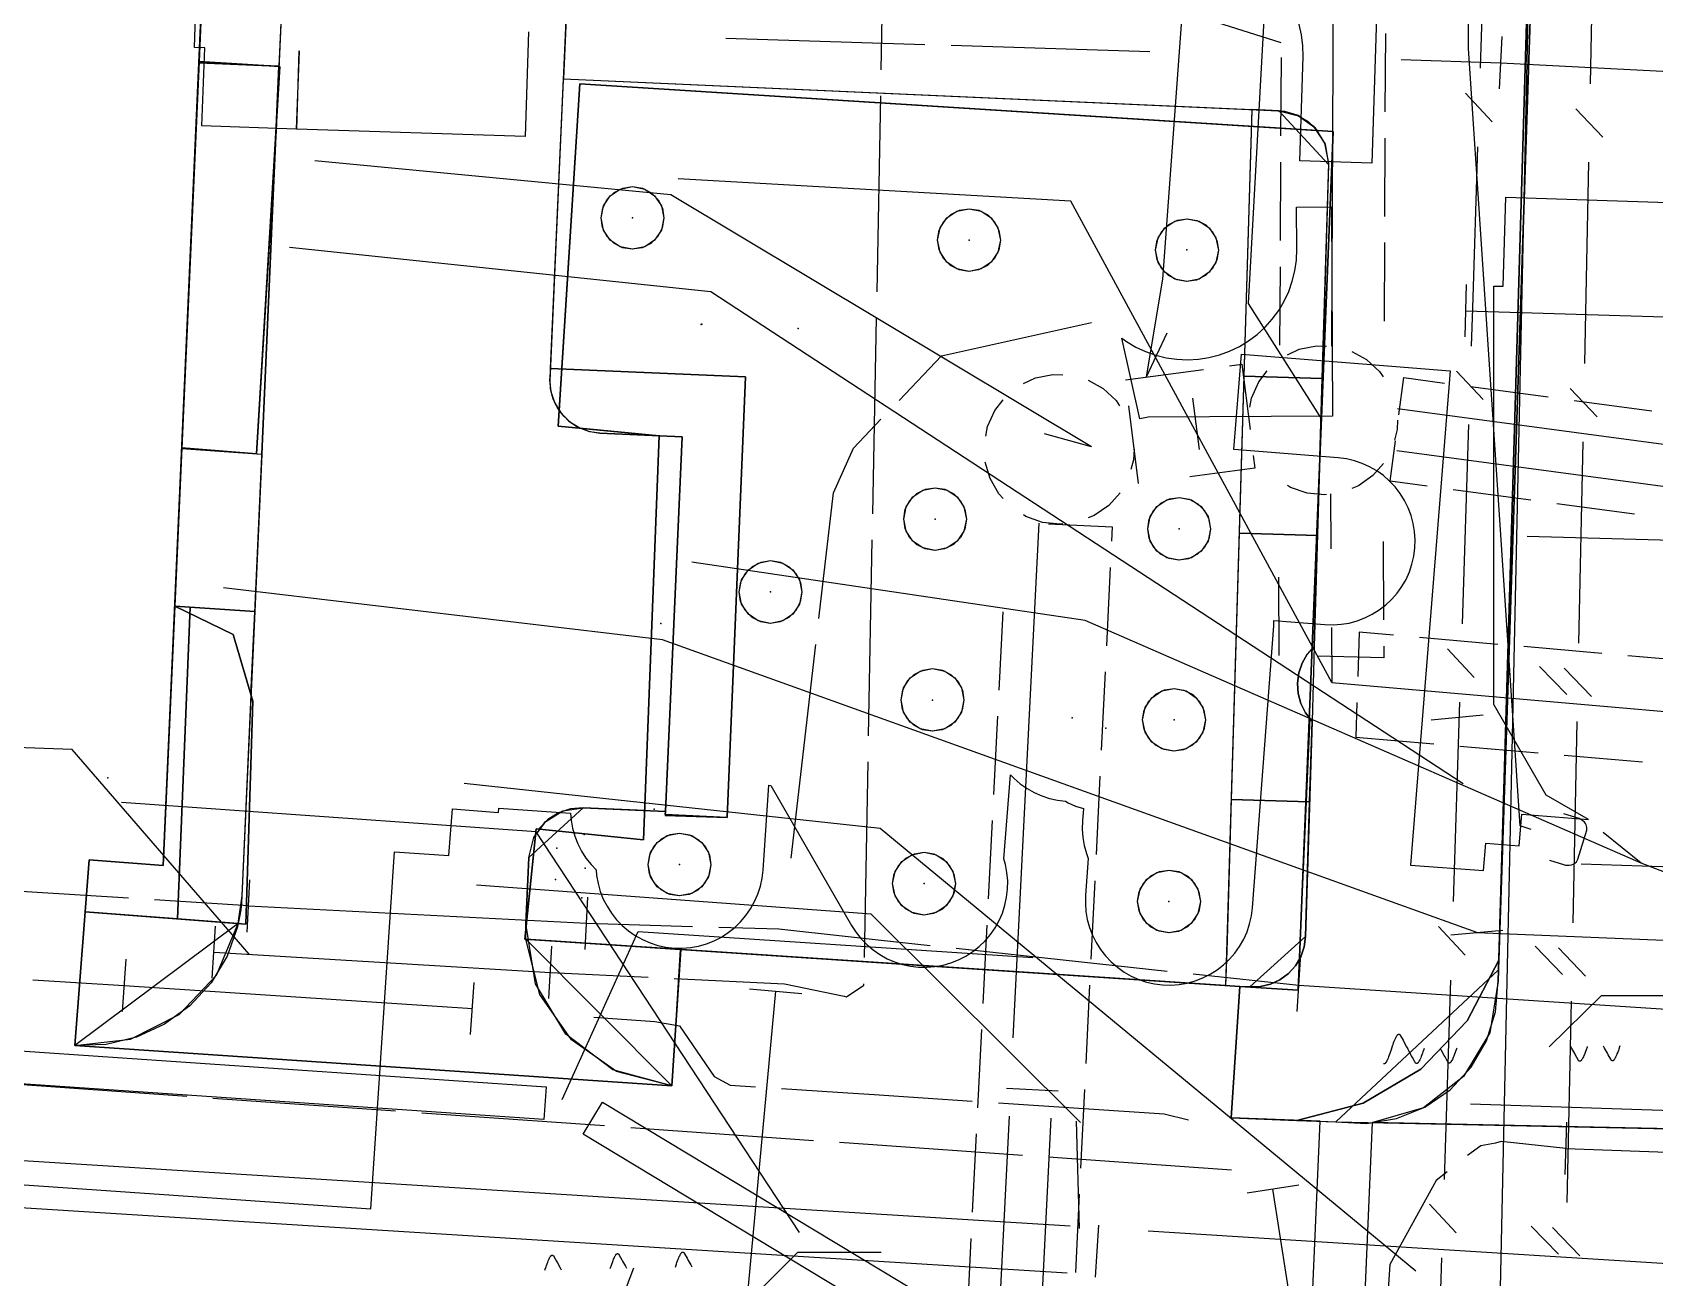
# Model space of a CAD drawing. Header units: metres. Extents: x 4550 to 4731, y 10605 to 11772.
# Drawn here: x 4624.66 to 4655.67, y 11214.11 to 11237.92 of the extents above; entities that cross this region are included whole.
import ezdxf

# ---------------------------------------------------------------- set-up
doc = ezdxf.new("R2010")
doc.units = ezdxf.units.M
for name, color, linetype in [('BOUNDARY', 7, 'Continuous'), ('BUSH', 7, 'Continuous'), ('CURB', 7, 'Continuous'), ('ELECTR_CABLE', 7, 'Continuous'), ('ELECTR_CABLE_COMM', 7, 'Continuous'), ('GAS', 7, 'Continuous'), ('GRASS', 7, 'Continuous'), ('GROUND', 7, 'Continuous'), ('ROAD', 7, 'Continuous'), ('SEWER', 7, 'Continuous'), ('SIDEWALK_PATH', 7, 'Continuous'), ('TRASH_BIN', 7, 'Continuous'), ('TREE', 7, 'Continuous'), ('WATER_PIPELINE', 7, 'Continuous')]:
    doc.layers.add(name, color=color, linetype=linetype)

msp = doc.modelspace()

# ---------------------------------------------------------------- linework, layer by layer
at = {"layer": 'BOUNDARY'}
for points in [[(4674.76, 11336.34), (4670.81, 11251.59), (4677.122, 11251.296), (4676.61, 11237.56), (4675.455, 11237.528), (4671.363, 11237.706), (4671.247, 11234.631), (4670.178, 11233.668), (4669.658, 11218.523), (4669.454, 11216.514), (4668.544, 11216.586), (4666.299, 11216.734), (4650.273, 11217.071), (4649.9, 11208.453), (4665.988, 11207.795), (4668.437, 11207.555), (4668.195, 11205.088), (4668.369, 11201.986), (4667.361, 11189.295), (4667.078, 11189.318), (4666.881, 11186.841)], [(4648.902, 11208.499), (4649.274, 11217.098), (4647.575, 11217.162), (4647.741, 11219.677), (4642.142, 11220.046), (4637.051, 11220.382), (4636.88, 11217.776), (4625.47, 11218.546), (4625.664, 11221.099), (4625.739, 11222.096), (4627.157, 11221.989), (4627.841, 11237.34), (4628.395, 11249.757), (4628.564, 11253.54), (4630.554, 11253.451), (4631.064, 11264.912)]]:
    msp.add_lwpolyline(points, dxfattribs=at)
at = {"layer": 'BUSH'}
for p in [(4637.443, 11232.333), (4637.454, 11232.339), (4635.205, 11222.583), (4634.68, 11222.318), (4635.227, 11221.936), (4634.658, 11221.723), (4635.162, 11221.368)]:
    msp.add_point(p, dxfattribs=at)
at = {"layer": 'CURB'}
for points in [[(4652.83, 11224.861), (4657.098, 11369.215)], [(4627.841, 11237.34), (4629.37, 11237.272)], [(4629.37, 11237.272), (4629.04, 11229.855)], [(4634.554, 11231.298), (4634.809, 11237.029)], [(4634.809, 11237.029), (4648.483, 11236.42)], [(4647.968, 11236.432), (4647.468, 11219.684)], [(4648.483, 11236.42), (4649.438, 11235.391)], [(4649.438, 11235.391), (4649.163, 11226.178)], [(4634.562, 11231.49), (4638.289, 11231.33), (4637.94, 11222.906), (4636.757, 11222.963), (4636.76, 11223.022)], [(4637.082, 11230.185), (4635.508, 11230.255)], [(4637.082, 11230.185), (4636.762, 11223.022)], [(4627.513, 11229.961), (4629.04, 11229.855)], [(4629.04, 11229.855), (4628.906, 11226.843)], [(4627.378, 11226.949), (4628.906, 11226.843)], [(4627.674, 11226.928), (4627.432, 11220.965)], [(4628.906, 11226.843), (4628.663, 11221.406)], [(4649.163, 11226.178), (4649.121, 11224.751)], [(4652.686, 11219.995), (4652.83, 11224.861)], [(4649.121, 11224.751), (4648.998, 11220.633)], [(4635.189, 11223.092), (4634.145, 11222.138)], [(4636.762, 11223.022), (4635.189, 11223.092)], [(4634.145, 11222.138), (4634.089, 11220.877)], [(4628.663, 11221.406), (4628.592, 11220.877)], [(4628.592, 11220.877), (4625.47, 11218.546)], [(4634.091, 11220.577), (4636.88, 11217.776)], [(4648.998, 11220.633), (4647.932, 11219.665)], [(4649.574, 11217.086), (4652.686, 11219.995)], [(4647.575, 11217.162), (4649.574, 11217.086)]]:
    msp.add_lwpolyline(points, dxfattribs=at)
at = {"layer": 'ELECTR_CABLE'}
for points in [[(4651.617, 11196.688), (4652.611, 11208.636), (4653.483, 11248.793)], [(4640.884, 11237.203), (4640.955, 11240.948)], [(4634.141, 11237.931), (4634.077, 11235.931), (4629.71, 11236.068), (4629.757, 11237.568), (4629.755, 11237.568), (4629.7, 11236.069), (4627.896, 11236.134), (4627.95, 11237.624), (4627.758, 11237.63), (4627.789, 11238.63)], [(4637.914, 11237.811), (4641.719, 11237.69)], [(4642.219, 11237.674), (4646.023, 11237.553)], [(4652.704, 11236.84), (4652.756, 11237.838)], [(4650.828, 11237.4), (4652.73, 11237.339)], [(4652.73, 11237.339), (4662.257, 11236.847), (4663.12, 11236.802), (4664.493, 11236.731)], [(4640.804, 11232.959), (4640.875, 11236.703)], [(4652.046, 11232.096), (4652.076, 11233.096)], [(4652.061, 11232.596), (4658.813, 11232.392), (4662.079, 11232.293), (4663.044, 11232.264), (4669.43, 11232.071)], [(4640.724, 11228.715), (4640.794, 11232.459)], [(4641.225, 11230.882), (4642.037, 11231.733), (4644.907, 11232.371)], [(4639.691, 11226.712), (4639.969, 11229.114), (4640.355, 11229.97), (4640.88, 11230.52)], [(4640.643, 11224.47), (4640.714, 11228.215)], [(4639.16, 11222.126), (4639.634, 11226.216)], [(4628.801, 11220.29), (4625.415, 11224.209), (4622.378, 11224.312)], [(4640.563, 11220.226), (4640.575, 11220.879), (4640.634, 11223.97)], [(4626.492, 11221.361), (4622.895, 11221.589)], [(4628.763, 11220.716), (4628.815, 11221.714)], [(4628.789, 11221.215), (4626.991, 11221.329)], [(4628.789, 11221.215), (4635.249, 11220.883)], [(4635.223, 11220.384), (4635.275, 11221.382)], [(4628.096, 11219.832), (4628.156, 11220.83)], [(4635.249, 11220.883), (4637.278, 11220.824)], [(4637.778, 11220.81), (4638.924, 11220.777), (4640.251, 11220.63), (4640.828, 11220.566), (4641.82, 11220.459)], [(4626.381, 11219.197), (4626.447, 11220.195)], [(4628.126, 11220.331), (4634.559, 11219.944)], [(4634.529, 11219.445), (4634.589, 11220.443)], [(4642.317, 11220.405), (4646.353, 11219.97)], [(4648.835, 11219.199), (4648.901, 11220.197)], [(4634.559, 11219.944), (4636.429, 11219.853)], [(4646.85, 11219.916), (4648.868, 11219.698)], [(4624.663, 11219.8), (4626.414, 11219.696)], [(4626.414, 11219.696), (4633.068, 11219.254)], [(4633.035, 11218.755), (4633.101, 11219.753)], [(4636.929, 11219.829), (4639.035, 11219.727), (4640.174, 11219.489), (4640.222, 11219.479), (4640.553, 11219.7), (4640.553, 11219.726)], [(4638.866, 11219.585), (4638.252, 11212.981), (4637.79, 11208.017)], [(4638.368, 11219.631), (4639.364, 11219.539)], [(4648.868, 11219.698), (4662.816, 11218.787), (4669.161, 11218.372)], [(4653.655, 11218.519), (4654.655, 11219.5), (4656.639, 11219.5)], [(4635.389, 11219.088), (4636.559, 11219.004), (4637.028, 11218.921), (4637.691, 11217.954), (4637.995, 11217.788), (4638.48, 11217.756)], [(4650.639, 11218.478), (4650.644, 11218.492), (4650.661, 11218.54), (4650.669, 11218.562), (4650.681, 11218.594), (4650.694, 11218.63), (4650.704, 11218.654), (4650.714, 11218.677), (4650.722, 11218.694), (4650.731, 11218.711), (4650.736, 11218.721), (4650.742, 11218.73), (4650.746, 11218.737), (4650.749, 11218.74), (4650.751, 11218.743), (4650.755, 11218.748), (4650.758, 11218.751), (4650.76, 11218.753), (4650.763, 11218.756), (4650.766, 11218.758), (4650.769, 11218.76), (4650.771, 11218.761), (4650.772, 11218.762), (4650.774, 11218.762), (4650.776, 11218.763), (4650.777, 11218.763), (4650.779, 11218.763), (4650.781, 11218.763), (4650.783, 11218.763), (4650.784, 11218.763), (4650.785, 11218.763), (4650.786, 11218.763), (4650.787, 11218.763), (4650.788, 11218.762), (4650.79, 11218.762), (4650.791, 11218.761), (4650.793, 11218.76), (4650.794, 11218.759), (4650.795, 11218.758), (4650.796, 11218.758), (4650.798, 11218.756), (4650.799, 11218.755), (4650.8, 11218.754), (4650.802, 11218.752), (4650.803, 11218.75), (4650.806, 11218.747), (4650.808, 11218.743), (4650.81, 11218.74), (4650.814, 11218.732), (4650.862, 11218.645), (4650.878, 11218.616), (4650.93, 11218.52), (4650.951, 11218.482)], [(4650.639, 11218.478), (4650.634, 11218.463), (4650.617, 11218.415), (4650.609, 11218.394), (4650.597, 11218.361), (4650.584, 11218.326), (4650.574, 11218.301), (4650.564, 11218.278), (4650.556, 11218.261), (4650.547, 11218.244), (4650.542, 11218.234), (4650.537, 11218.226), (4650.532, 11218.219), (4650.529, 11218.216), (4650.527, 11218.213), (4650.523, 11218.208), (4650.52, 11218.205), (4650.518, 11218.202), (4650.515, 11218.2), (4650.512, 11218.198), (4650.509, 11218.196), (4650.507, 11218.195), (4650.506, 11218.194), (4650.504, 11218.193), (4650.502, 11218.193), (4650.501, 11218.193), (4650.499, 11218.192), (4650.497, 11218.192), (4650.495, 11218.192), (4650.494, 11218.192), (4650.493, 11218.192), (4650.492, 11218.193), (4650.491, 11218.193), (4650.49, 11218.193), (4650.489, 11218.194)], [(4651.263, 11218.486), (4651.258, 11218.472), (4651.241, 11218.424), (4651.233, 11218.402), (4651.221, 11218.37), (4651.208, 11218.334), (4651.198, 11218.31), (4651.188, 11218.287), (4651.18, 11218.27), (4651.171, 11218.253), (4651.166, 11218.243), (4651.16, 11218.234), (4651.156, 11218.227), (4651.153, 11218.224), (4651.151, 11218.221), (4651.147, 11218.216), (4651.144, 11218.213), (4651.142, 11218.211), (4651.139, 11218.209), (4651.136, 11218.207), (4651.133, 11218.204), (4651.131, 11218.203), (4651.13, 11218.203), (4651.128, 11218.202), (4651.126, 11218.201), (4651.125, 11218.201), (4651.123, 11218.201), (4651.121, 11218.201), (4651.119, 11218.201), (4651.118, 11218.201), (4651.117, 11218.201), (4651.116, 11218.201), (4651.115, 11218.201), (4651.114, 11218.202), (4651.112, 11218.202), (4651.111, 11218.203), (4651.109, 11218.204), (4651.108, 11218.205), (4651.107, 11218.206), (4651.106, 11218.207), (4651.104, 11218.208), (4651.103, 11218.209), (4651.102, 11218.21), (4651.1, 11218.212), (4651.099, 11218.214), (4651.096, 11218.217), (4651.094, 11218.221), (4651.092, 11218.224), (4651.088, 11218.232), (4651.04, 11218.319), (4651.024, 11218.348), (4650.971, 11218.444), (4650.951, 11218.482)], [(4651.887, 11218.495), (4651.882, 11218.48), (4651.865, 11218.432), (4651.857, 11218.411), (4651.845, 11218.378), (4651.832, 11218.343), (4651.822, 11218.318), (4651.812, 11218.295), (4651.804, 11218.278), (4651.795, 11218.261), (4651.79, 11218.251), (4651.784, 11218.243), (4651.779, 11218.236), (4651.777, 11218.233), (4651.775, 11218.23), (4651.771, 11218.225), (4651.768, 11218.222), (4651.766, 11218.219), (4651.763, 11218.217), (4651.76, 11218.215), (4651.757, 11218.213), (4651.755, 11218.212), (4651.753, 11218.211), (4651.752, 11218.21), (4651.75, 11218.21), (4651.749, 11218.21), (4651.747, 11218.209), (4651.745, 11218.209), (4651.743, 11218.209), (4651.742, 11218.209), (4651.741, 11218.209), (4651.74, 11218.21), (4651.739, 11218.21), (4651.738, 11218.21), (4651.736, 11218.211), (4651.735, 11218.211), (4651.733, 11218.213), (4651.732, 11218.213), (4651.731, 11218.214), (4651.73, 11218.215), (4651.728, 11218.216), (4651.727, 11218.217), (4651.726, 11218.218), (4651.724, 11218.221), (4651.723, 11218.223), (4651.72, 11218.225), (4651.718, 11218.229), (4651.716, 11218.233), (4651.712, 11218.24), (4651.664, 11218.327), (4651.648, 11218.356), (4651.595, 11218.453), (4651.575, 11218.491)], [(4654.383, 11218.529), (4654.378, 11218.514), (4654.361, 11218.466), (4654.353, 11218.444), (4654.341, 11218.412), (4654.327, 11218.376), (4654.318, 11218.352), (4654.308, 11218.329), (4654.3, 11218.312), (4654.291, 11218.295), (4654.285, 11218.285), (4654.28, 11218.277), (4654.275, 11218.27), (4654.273, 11218.267), (4654.271, 11218.264), (4654.267, 11218.258), (4654.264, 11218.255), (4654.261, 11218.253), (4654.259, 11218.251), (4654.256, 11218.249), (4654.253, 11218.247), (4654.251, 11218.246), (4654.249, 11218.245), (4654.248, 11218.244), (4654.246, 11218.244), (4654.245, 11218.243), (4654.243, 11218.243), (4654.241, 11218.243), (4654.239, 11218.243), (4654.238, 11218.243), (4654.237, 11218.243), (4654.236, 11218.243), (4654.235, 11218.244), (4654.234, 11218.244), (4654.232, 11218.245), (4654.231, 11218.245), (4654.229, 11218.246), (4654.227, 11218.247), (4654.227, 11218.248), (4654.225, 11218.249), (4654.224, 11218.25), (4654.223, 11218.251), (4654.222, 11218.252), (4654.22, 11218.255), (4654.218, 11218.256), (4654.216, 11218.259), (4654.214, 11218.263), (4654.211, 11218.267), (4654.207, 11218.274), (4654.159, 11218.361), (4654.144, 11218.39), (4654.091, 11218.487), (4654.071, 11218.524)], [(4655.007, 11218.537), (4655.002, 11218.523), (4654.985, 11218.474), (4654.977, 11218.453), (4654.965, 11218.421), (4654.951, 11218.385), (4654.942, 11218.361), (4654.932, 11218.338), (4654.924, 11218.321), (4654.915, 11218.304), (4654.909, 11218.294), (4654.904, 11218.285), (4654.899, 11218.278), (4654.897, 11218.275), (4654.895, 11218.272), (4654.89, 11218.267), (4654.888, 11218.264), (4654.885, 11218.262), (4654.883, 11218.259), (4654.88, 11218.257), (4654.877, 11218.255), (4654.875, 11218.254), (4654.873, 11218.253), (4654.872, 11218.253), (4654.87, 11218.252), (4654.869, 11218.252), (4654.867, 11218.252), (4654.865, 11218.251), (4654.863, 11218.251), (4654.862, 11218.252), (4654.861, 11218.252), (4654.86, 11218.252), (4654.859, 11218.252), (4654.858, 11218.253), (4654.856, 11218.253), (4654.855, 11218.254), (4654.853, 11218.255), (4654.851, 11218.256), (4654.85, 11218.256), (4654.849, 11218.257), (4654.848, 11218.259), (4654.847, 11218.26), (4654.846, 11218.261), (4654.844, 11218.263), (4654.842, 11218.265), (4654.84, 11218.268), (4654.838, 11218.272), (4654.835, 11218.275), (4654.831, 11218.282), (4654.783, 11218.37), (4654.768, 11218.399), (4654.715, 11218.495), (4654.695, 11218.533)], [(4624.111, 11217.823), (4627.607, 11217.576)], [(4638.979, 11217.723), (4640.051, 11217.652), (4640.751, 11217.606), (4642.625, 11217.481)], [(4628.106, 11217.541), (4631.601, 11217.295)], [(4643.124, 11217.448), (4646.291, 11217.238), (4646.758, 11217.126)], [(4632.1, 11217.26), (4635.596, 11217.013)], [(4636.095, 11216.978), (4639.591, 11216.732)], [(4653.958, 11216.077), (4653.994, 11217.077)], [(4640.089, 11216.697), (4640.726, 11216.652), (4643.585, 11216.45)], [(4653.976, 11216.577), (4652.737, 11216.708), (4652.627, 11216.68), (4652.351, 11216.625), (4652.095, 11216.442)], [(4653.976, 11216.577), (4662.774, 11216.256), (4669.106, 11216.025)], [(4644.084, 11216.415), (4647.58, 11216.169)], [(4648.868, 11215.873), (4647.88, 11215.719)], [(4651.702, 11216.133), (4651.495, 11215.962), (4650.611, 11214.36), (4650.487, 11212.551)], [(4649.976, 11205.548), (4648.374, 11215.796)], [(4634.456, 11214.251), (4634.46, 11214.266), (4634.477, 11214.314), (4634.485, 11214.336), (4634.496, 11214.368), (4634.509, 11214.404), (4634.519, 11214.428), (4634.529, 11214.452), (4634.536, 11214.468), (4634.545, 11214.485), (4634.551, 11214.496), (4634.556, 11214.504), (4634.561, 11214.511), (4634.563, 11214.514), (4634.565, 11214.517), (4634.569, 11214.523), (4634.572, 11214.526), (4634.574, 11214.528), (4634.577, 11214.53), (4634.579, 11214.532), (4634.583, 11214.534), (4634.585, 11214.536), (4634.586, 11214.536), (4634.588, 11214.537), (4634.59, 11214.537), (4634.591, 11214.538), (4634.593, 11214.538), (4634.595, 11214.538), (4634.597, 11214.538), (4634.597, 11214.538), (4634.599, 11214.538), (4634.6, 11214.538), (4634.601, 11214.538), (4634.602, 11214.537), (4634.603, 11214.537), (4634.605, 11214.536), (4634.607, 11214.535), (4634.608, 11214.534), (4634.609, 11214.533), (4634.61, 11214.532), (4634.612, 11214.531), (4634.613, 11214.53), (4634.614, 11214.529), (4634.616, 11214.527), (4634.617, 11214.525), (4634.62, 11214.522), (4634.622, 11214.518), (4634.624, 11214.515), (4634.628, 11214.508), (4634.677, 11214.421), (4634.693, 11214.392), (4634.747, 11214.296), (4634.767, 11214.258)], [(4635.703, 11214.28), (4635.708, 11214.294), (4635.725, 11214.343), (4635.732, 11214.364), (4635.744, 11214.397), (4635.757, 11214.433), (4635.767, 11214.457), (4635.776, 11214.48), (4635.784, 11214.497), (4635.793, 11214.514), (4635.798, 11214.524), (4635.803, 11214.533), (4635.808, 11214.54), (4635.81, 11214.543), (4635.813, 11214.546), (4635.817, 11214.551), (4635.82, 11214.554), (4635.822, 11214.556), (4635.825, 11214.559), (4635.827, 11214.561), (4635.83, 11214.563), (4635.833, 11214.564), (4635.834, 11214.565), (4635.836, 11214.565), (4635.837, 11214.566), (4635.838, 11214.566), (4635.841, 11214.567), (4635.842, 11214.567), (4635.844, 11214.567), (4635.845, 11214.567), (4635.846, 11214.567), (4635.847, 11214.566), (4635.849, 11214.566), (4635.85, 11214.566), (4635.851, 11214.565), (4635.853, 11214.565), (4635.855, 11214.563), (4635.856, 11214.563), (4635.857, 11214.562), (4635.858, 11214.561), (4635.859, 11214.56), (4635.86, 11214.559), (4635.861, 11214.558), (4635.864, 11214.555), (4635.865, 11214.554), (4635.867, 11214.551), (4635.87, 11214.547), (4635.872, 11214.543), (4635.876, 11214.536), (4635.925, 11214.45), (4635.941, 11214.421), (4635.994, 11214.325), (4636.015, 11214.287)], [(4636.951, 11214.308), (4636.956, 11214.323), (4636.972, 11214.371), (4636.98, 11214.393), (4636.991, 11214.425), (4637.005, 11214.461), (4637.014, 11214.485), (4637.024, 11214.509), (4637.032, 11214.526), (4637.04, 11214.543), (4637.046, 11214.553), (4637.051, 11214.561), (4637.056, 11214.569), (4637.058, 11214.572), (4637.06, 11214.575), (4637.065, 11214.58), (4637.067, 11214.583), (4637.07, 11214.585), (4637.072, 11214.587), (4637.075, 11214.589), (4637.078, 11214.592), (4637.08, 11214.593), (4637.082, 11214.593), (4637.083, 11214.594), (4637.085, 11214.595), (4637.086, 11214.595), (4637.088, 11214.595), (4637.09, 11214.595), (4637.092, 11214.595), (4637.093, 11214.595), (4637.094, 11214.595), (4637.095, 11214.595), (4637.096, 11214.595), (4637.097, 11214.594), (4637.099, 11214.594), (4637.1, 11214.593), (4637.102, 11214.592), (4637.103, 11214.591), (4637.104, 11214.591), (4637.106, 11214.59), (4637.107, 11214.589), (4637.108, 11214.587), (4637.109, 11214.586), (4637.111, 11214.584), (4637.113, 11214.582), (4637.115, 11214.579), (4637.117, 11214.576), (4637.12, 11214.572), (4637.124, 11214.565), (4637.173, 11214.478), (4637.189, 11214.449), (4637.242, 11214.353), (4637.263, 11214.316)], [(4638.291, 11213.593), (4639.291, 11214.593), (4640.885, 11214.593)], [(4636.15, 11214.29), (4635.816, 11213.417)]]:
    msp.add_lwpolyline(points, dxfattribs=at)
for points in [[(4648.885, 11235.46), (4648.949, 11237.459), (4648.945, 11237.665), (4648.922, 11237.87), (4648.878, 11238.072), (4648.815, 11238.268), (4648.733, 11238.457), (4648.632, 11238.637), (4648.515, 11238.806), (4648.381, 11238.963), (4648.233, 11239.106), (4648.072, 11239.234), (4647.898, 11239.346), (4647.715, 11239.44), (4647.549, 11239.505), (4650.391, 11239.415), (4650.264, 11235.417)], [(4645.486, 11232.071), (4645.573, 11232.007), (4645.751, 11231.902), (4645.937, 11231.815), (4646.132, 11231.747), (4646.332, 11231.698), (4646.536, 11231.669), (4646.742, 11231.66), (4646.948, 11231.671), (4647.151, 11231.702), (4647.351, 11231.753), (4647.545, 11231.824), (4647.731, 11231.913), (4647.907, 11232.02), (4648.072, 11232.144), (4648.223, 11232.283), (4648.361, 11232.436), (4648.483, 11232.603), (4648.588, 11232.78), (4648.675, 11232.967), (4648.743, 11233.161), (4648.792, 11233.361), (4648.821, 11233.565), (4648.83, 11233.771), (4648.826, 11234.579), (4649.492, 11234.583), (4649.513, 11230.583), (4645.989, 11230.564), (4645.829, 11230.528)]]:
    msp.add_lwpolyline(points, close=True, dxfattribs=at)
at = {"layer": 'ELECTR_CABLE_COMM'}
for points in [[(4652.459, 11241.045), (4652.335, 11237.232)], [(4654.518, 11240.786), (4654.438, 11236.937)], [(4652.054, 11236.756), (4652.567, 11236.209)], [(4654.163, 11236.458), (4654.682, 11235.917)], [(4652.286, 11235.733), (4652.186, 11232.643), (4652.163, 11231.92)], [(4654.407, 11235.438), (4654.348, 11232.561), (4654.328, 11231.589)], [(4652.011, 11223.548), (4637.626, 11232.96), (4629.569, 11233.804)], [(4651.882, 11231.444), (4652.395, 11230.897)], [(4654.053, 11231.109), (4654.572, 11230.568)], [(4652.114, 11230.421), (4651.99, 11226.609)], [(4654.297, 11230.089), (4654.217, 11226.24)], [(4652.272, 11220.705), (4636.706, 11226.306), (4628.313, 11227.295)], [(4651.71, 11226.132), (4652.222, 11225.585)], [(4653.99, 11225.258), (4653.468, 11225.796)], [(4653.942, 11225.76), (4654.461, 11225.22)], [(4651.396, 11224.775), (4652.392, 11224.867)], [(4651.942, 11225.109), (4651.818, 11221.297)], [(4654.186, 11224.74), (4654.106, 11220.891)], [(4664.936, 11220.108), (4659.711, 11221.833), (4654.264, 11222.012)], [(4651.537, 11220.821), (4652.05, 11220.274)], [(4651.774, 11220.659), (4652.77, 11220.751)], [(4652.272, 11220.705), (4662.842, 11220.275), (4664.172, 11220.349)], [(4653.912, 11219.906), (4653.389, 11220.444)], [(4653.831, 11220.412), (4654.35, 11219.871)], [(4651.769, 11219.797), (4651.646, 11215.985)], [(4654.075, 11219.391), (4653.995, 11215.542)], [(4651.365, 11215.509), (4651.878, 11214.962)], [(4653.833, 11214.555), (4653.311, 11215.092)], [(4653.72, 11215.063), (4654.239, 11214.522)], [(4651.597, 11214.486), (4651.473, 11210.673)]]:
    msp.add_lwpolyline(points, dxfattribs=at)
at = {"layer": 'GAS'}
msp.add_lwpolyline([(4618.972, 11216.261), (4631.124, 11215.423), (4631.577, 11222.246), (4632.617, 11222.177), (4632.689, 11223.071), (4633.569, 11223), (4633.575, 11223.082), (4634.943, 11222.991), (4634.954, 11222.854), (4634.982, 11222.7), (4635.025, 11222.549), (4635.082, 11222.403), (4635.154, 11222.263), (4635.239, 11222.131), (4635.336, 11222.008), (4635.434, 11221.907), (4635.443, 11221.798), (4635.471, 11221.644), (4635.514, 11221.493), (4635.571, 11221.347), (4635.643, 11221.207), (4635.728, 11221.075), (4635.825, 11220.952), (4635.934, 11220.839), (4636.054, 11220.737), (4636.183, 11220.648), (4636.32, 11220.571), (4636.464, 11220.509), (4636.614, 11220.46), (4636.767, 11220.427), (4636.923, 11220.409), (4637.08, 11220.406), (4637.237, 11220.419), (4637.391, 11220.447), (4637.542, 11220.49), (4637.688, 11220.548), (4637.828, 11220.619), (4637.96, 11220.704), (4638.083, 11220.802), (4638.196, 11220.911), (4638.298, 11221.03), (4638.387, 11221.159), (4638.464, 11221.297), (4638.526, 11221.441), (4638.574, 11221.59), (4638.608, 11221.743), (4638.626, 11221.899), (4638.733, 11223.521), (4638.772, 11223.518), (4640.318, 11220.841), (4640.403, 11220.709), (4640.5, 11220.586), (4640.61, 11220.474), (4640.729, 11220.372), (4640.859, 11220.283), (4640.996, 11220.206), (4641.14, 11220.144), (4641.289, 11220.096), (4641.443, 11220.063), (4641.599, 11220.045), (4641.756, 11220.042), (4641.912, 11220.055), (4642.067, 11220.083), (4642.218, 11220.127), (4642.364, 11220.184), (4642.503, 11220.256), (4642.635, 11220.341), (4642.758, 11220.439), (4642.871, 11220.548), (4642.973, 11220.668), (4643.062, 11220.797), (4643.138, 11220.934), (4643.201, 11221.078), (4643.249, 11221.228), (4643.282, 11221.381), (4643.3, 11221.537), (4643.302, 11221.694), (4643.289, 11221.851), (4643.261, 11222.005), (4643.23, 11222.115), (4643.359, 11223.724), (4643.426, 11223.654), (4643.544, 11223.551), (4643.673, 11223.46), (4643.809, 11223.383), (4643.953, 11223.319), (4644.102, 11223.269), (4644.255, 11223.235), (4644.41, 11223.215), (4644.456, 11223.189), (4644.6, 11223.125), (4644.749, 11223.075), (4644.749, 11223.075), (4644.731, 11222.839), (4644.727, 11222.682), (4644.738, 11222.525), (4644.765, 11222.371), (4644.806, 11222.219), (4644.844, 11222.122), (4644.791, 11221.421), (4644.787, 11221.264), (4644.798, 11221.108), (4644.824, 11220.953), (4644.866, 11220.802), (4644.922, 11220.655), (4644.993, 11220.515), (4645.076, 11220.382), (4645.173, 11220.258), (4645.281, 11220.144), (4645.399, 11220.041), (4645.528, 11219.95), (4645.664, 11219.873), (4645.808, 11219.809), (4645.957, 11219.759), (4646.11, 11219.725), (4646.265, 11219.705), (4646.422, 11219.701), (4646.579, 11219.712), (4646.734, 11219.739), (4646.885, 11219.78), (4647.032, 11219.837), (4647.172, 11219.907), (4647.305, 11219.991), (4647.429, 11220.087), (4647.543, 11220.195), (4647.646, 11220.314), (4647.736, 11220.442), (4647.814, 11220.578), (4647.878, 11220.722), (4647.927, 11220.871), (4647.962, 11221.024), (4647.982, 11221.18), (4648.39, 11226.573), (4648.392, 11226.672), (4649.365, 11226.594), (4649.522, 11226.589), (4649.679, 11226.6), (4649.834, 11226.625), (4649.985, 11226.666), (4650.132, 11226.722), (4650.273, 11226.792), (4650.406, 11226.875), (4650.53, 11226.971), (4650.645, 11227.078), (4650.748, 11227.196), (4650.839, 11227.324), (4650.918, 11227.46), (4650.982, 11227.603), (4651.032, 11227.752), (4651.068, 11227.905), (4651.088, 11228.061), (4651.093, 11228.218), (4651.082, 11228.374), (4651.057, 11228.529), (4651.016, 11228.681), (4650.96, 11228.828), (4650.89, 11228.968), (4650.807, 11229.102), (4650.711, 11229.226), (4650.604, 11229.34), (4650.486, 11229.444), (4650.358, 11229.535), (4650.222, 11229.613), (4650.079, 11229.678), (4649.93, 11229.728), (4649.777, 11229.763), (4649.621, 11229.784), (4647.628, 11229.944), (4647.774, 11231.769), (4651.761, 11231.449), (4651.002, 11221.997), (4652.402, 11221.891), (4652.441, 11222.412), (4653.081, 11222.364), (4653.13, 11222.97), (4654.404, 11222.867), (4653.599, 11223.33), (4652.596, 11225.064), (4652.596, 11233.064), (4652.773, 11233.064), (4652.829, 11234.77), (4656.901, 11234.636)], dxfattribs=at)
at = {"layer": 'GRASS'}
for points in [[(4629.39, 11237.27), (4627.843, 11237.364), (4627.513, 11229.973), (4628.941, 11229.862)], [(4629.37, 11237.272), (4627.841, 11237.34), (4627.513, 11229.961), (4629.04, 11229.855)], [(4649.524, 11236.021), (4635.124, 11236.938), (4634.708, 11230.391), (4636.64, 11230.204), (4636.342, 11222.48), (4634.288, 11222.692), (4634.07, 11220.578), (4637.051, 11220.382), (4642.142, 11220.046), (4647.741, 11219.677), (4648.853, 11219.604)], [(4638.289, 11231.33), (4634.562, 11231.49), (4634.809, 11237.029), (4647.969, 11236.443), (4647.469, 11219.695), (4634.091, 11220.577), (4634.089, 11220.877), (4634.145, 11222.138), (4634.241, 11222.523), (4634.469, 11222.831), (4634.797, 11223.031), (4635.189, 11223.092), (4636.762, 11223.022), (4636.756, 11222.946), (4637.94, 11222.906)], [(4635.124, 11236.938), (4634.727, 11230.69), (4634.652, 11230.82), (4634.597, 11230.959), (4634.564, 11231.104), (4634.553, 11231.254), (4634.809, 11237.029), (4648.342, 11236.426), (4648.594, 11236.413), (4648.831, 11236.342), (4649.044, 11236.216), (4649.224, 11236.04)], [(4647.817, 11231.345), (4649.316, 11231.3), (4649.439, 11235.421), (4649.365, 11235.799), (4649.161, 11236.112), (4648.858, 11236.329), (4648.483, 11236.42), (4647.969, 11236.443)], [(4636.729, 11234.367), (4636.698, 11234.18), (4636.612, 11234.015), (4636.48, 11233.884), (4636.311, 11233.799), (4636.123, 11233.771), (4635.94, 11233.801), (4635.775, 11233.886), (4635.641, 11234.021), (4635.557, 11234.191), (4635.529, 11234.375), (4635.559, 11234.558), (4635.646, 11234.727), (4635.781, 11234.86), (4635.947, 11234.943), (4636.131, 11234.971), (4636.318, 11234.94), (4636.487, 11234.853), (4636.617, 11234.72), (4636.7, 11234.555)], [(4636.729, 11234.371), (4636.682, 11234.137), (4636.553, 11233.947), (4636.363, 11233.818), (4636.129, 11233.771), (4635.895, 11233.818), (4635.705, 11233.947), (4635.576, 11234.137), (4635.529, 11234.371), (4635.576, 11234.604), (4635.705, 11234.795), (4635.895, 11234.924), (4636.129, 11234.971), (4636.363, 11234.924), (4636.553, 11234.795), (4636.682, 11234.604)], [(4643.163, 11233.944), (4643.131, 11233.757), (4643.046, 11233.592), (4642.914, 11233.462), (4642.744, 11233.376), (4642.557, 11233.348), (4642.374, 11233.378), (4642.209, 11233.463), (4642.075, 11233.598), (4641.99, 11233.768), (4641.963, 11233.952), (4641.992, 11234.135), (4642.079, 11234.304), (4642.215, 11234.437), (4642.381, 11234.52), (4642.564, 11234.548), (4642.752, 11234.517), (4642.92, 11234.43), (4643.05, 11234.297), (4643.134, 11234.132)], [(4643.163, 11233.948), (4643.115, 11233.714), (4642.987, 11233.524), (4642.796, 11233.395), (4642.563, 11233.348), (4642.329, 11233.395), (4642.138, 11233.524), (4642.01, 11233.714), (4641.963, 11233.948), (4642.01, 11234.181), (4642.138, 11234.372), (4642.329, 11234.501), (4642.563, 11234.548), (4642.796, 11234.501), (4642.987, 11234.372), (4643.115, 11234.181)], [(4647.33, 11233.752), (4647.299, 11233.565), (4647.214, 11233.4), (4647.082, 11233.27), (4646.912, 11233.184), (4646.724, 11233.156), (4646.541, 11233.186), (4646.376, 11233.271), (4646.243, 11233.406), (4646.158, 11233.576), (4646.13, 11233.76), (4646.16, 11233.943), (4646.247, 11234.112), (4646.382, 11234.245), (4646.549, 11234.328), (4646.732, 11234.356), (4646.919, 11234.325), (4647.088, 11234.238), (4647.218, 11234.106), (4647.301, 11233.94)], [(4647.33, 11233.756), (4647.283, 11233.522), (4647.155, 11233.332), (4646.964, 11233.203), (4646.73, 11233.156), (4646.497, 11233.203), (4646.306, 11233.332), (4646.177, 11233.522), (4646.13, 11233.756), (4646.177, 11233.989), (4646.306, 11234.18), (4646.497, 11234.309), (4646.73, 11234.356), (4646.964, 11234.309), (4647.155, 11234.18), (4647.283, 11233.989)], [(4634.562, 11231.49), (4634.54, 11231.27), (4634.565, 11231.052), (4634.636, 11230.844), (4634.751, 11230.655), (4634.904, 11230.494), (4635.086, 11230.372), (4635.289, 11230.291), (4635.508, 11230.255), (4637.082, 11230.185), (4636.76, 11223.022), (4636.757, 11222.963), (4637.94, 11222.906), (4638.289, 11231.33)], [(4647.817, 11231.345), (4647.727, 11228.346), (4649.227, 11228.301), (4649.316, 11231.3)], [(4642.514, 11228.609), (4642.483, 11228.422), (4642.398, 11228.257), (4642.266, 11228.127), (4642.096, 11228.041), (4641.908, 11228.013), (4641.725, 11228.044), (4641.56, 11228.129), (4641.427, 11228.263), (4641.342, 11228.433), (4641.314, 11228.617), (4641.344, 11228.8), (4641.431, 11228.969), (4641.567, 11229.102), (4641.733, 11229.185), (4641.916, 11229.213), (4642.103, 11229.183), (4642.272, 11229.095), (4642.402, 11228.963), (4642.485, 11228.797)], [(4642.514, 11228.613), (4642.467, 11228.38), (4642.339, 11228.189), (4642.148, 11228.06), (4641.914, 11228.013), (4641.681, 11228.06), (4641.49, 11228.189), (4641.361, 11228.38), (4641.314, 11228.613), (4641.361, 11228.847), (4641.49, 11229.037), (4641.681, 11229.166), (4641.914, 11229.213), (4642.148, 11229.166), (4642.339, 11229.037), (4642.467, 11228.847)], [(4647.18, 11228.422), (4647.149, 11228.234), (4647.063, 11228.07), (4646.932, 11227.939), (4646.762, 11227.854), (4646.574, 11227.825), (4646.391, 11227.856), (4646.226, 11227.941), (4646.093, 11228.076), (4646.008, 11228.246), (4645.98, 11228.429), (4646.01, 11228.612), (4646.097, 11228.781), (4646.232, 11228.914), (4646.398, 11228.997), (4646.582, 11229.025), (4646.769, 11228.995), (4646.938, 11228.907), (4647.068, 11228.775), (4647.151, 11228.609)], [(4647.18, 11228.425), (4647.133, 11228.192), (4647.004, 11228.001), (4646.814, 11227.873), (4646.58, 11227.825), (4646.347, 11227.873), (4646.156, 11228.001), (4646.027, 11228.192), (4645.98, 11228.425), (4646.027, 11228.659), (4646.156, 11228.85), (4646.347, 11228.978), (4646.58, 11229.025), (4646.814, 11228.978), (4647.004, 11228.85), (4647.133, 11228.659)], [(4647.575, 11223.249), (4649.074, 11223.204), (4649.121, 11224.751), (4648.998, 11224.908), (4648.909, 11225.085), (4648.856, 11225.275), (4648.842, 11225.474), (4648.868, 11225.671), (4648.932, 11225.858), (4649.031, 11226.029), (4649.163, 11226.178), (4649.227, 11228.301), (4647.727, 11228.346)], [(4639.369, 11227.214), (4639.338, 11227.027), (4639.252, 11226.862), (4639.12, 11226.732), (4638.951, 11226.646), (4638.763, 11226.618), (4638.58, 11226.648), (4638.415, 11226.733), (4638.281, 11226.868), (4638.196, 11227.038), (4638.169, 11227.222), (4638.199, 11227.405), (4638.286, 11227.574), (4638.421, 11227.707), (4638.587, 11227.79), (4638.77, 11227.818), (4638.958, 11227.787), (4639.126, 11227.7), (4639.256, 11227.567), (4639.34, 11227.402)], [(4639.369, 11227.218), (4639.322, 11226.984), (4639.193, 11226.794), (4639.002, 11226.665), (4638.769, 11226.618), (4638.535, 11226.665), (4638.344, 11226.794), (4638.216, 11226.984), (4638.169, 11227.218), (4638.216, 11227.451), (4638.344, 11227.642), (4638.535, 11227.771), (4638.769, 11227.818), (4639.002, 11227.771), (4639.193, 11227.642), (4639.322, 11227.451)], [(4628.87, 11225.13), (4628.497, 11226.405), (4627.378, 11226.949), (4627.157, 11221.989), (4625.739, 11222.096), (4625.664, 11221.099), (4628.74, 11220.866)], [(4627.674, 11226.927), (4627.432, 11220.965), (4625.664, 11221.099), (4625.739, 11222.096), (4627.157, 11221.989), (4627.382, 11226.947)], [(4628.906, 11226.843), (4627.378, 11226.949), (4628.497, 11226.405), (4628.835, 11225.252)], [(4628.906, 11226.843), (4628.663, 11221.406), (4628.654, 11221.272), (4628.639, 11221.14), (4628.619, 11221.008), (4628.592, 11220.877), (4627.432, 11220.965), (4627.674, 11226.928)], [(4642.465, 11225.15), (4642.434, 11224.963), (4642.348, 11224.798), (4642.216, 11224.668), (4642.047, 11224.582), (4641.859, 11224.554), (4641.676, 11224.585), (4641.511, 11224.67), (4641.377, 11224.804), (4641.292, 11224.974), (4641.265, 11225.158), (4641.295, 11225.341), (4641.382, 11225.51), (4641.517, 11225.643), (4641.683, 11225.726), (4641.867, 11225.754), (4642.054, 11225.723), (4642.223, 11225.636), (4642.353, 11225.504), (4642.436, 11225.338)], [(4642.465, 11225.154), (4642.418, 11224.92), (4642.289, 11224.73), (4642.099, 11224.601), (4641.865, 11224.554), (4641.631, 11224.601), (4641.441, 11224.73), (4641.312, 11224.92), (4641.265, 11225.154), (4641.312, 11225.388), (4641.441, 11225.578), (4641.631, 11225.707), (4641.865, 11225.754), (4642.099, 11225.707), (4642.289, 11225.578), (4642.418, 11225.388)], [(4647.082, 11224.769), (4647.051, 11224.582), (4646.965, 11224.418), (4646.833, 11224.287), (4646.664, 11224.201), (4646.476, 11224.173), (4646.293, 11224.204), (4646.128, 11224.289), (4645.994, 11224.424), (4645.91, 11224.593), (4645.882, 11224.777), (4645.912, 11224.96), (4645.999, 11225.129), (4646.134, 11225.262), (4646.3, 11225.345), (4646.484, 11225.373), (4646.671, 11225.343), (4646.84, 11225.255), (4646.97, 11225.123), (4647.053, 11224.957)], [(4647.082, 11224.773), (4647.035, 11224.54), (4646.906, 11224.349), (4646.716, 11224.22), (4646.482, 11224.173), (4646.248, 11224.22), (4646.058, 11224.349), (4645.929, 11224.54), (4645.882, 11224.773), (4645.929, 11225.007), (4646.058, 11225.197), (4646.248, 11225.326), (4646.482, 11225.373), (4646.716, 11225.326), (4646.906, 11225.197), (4647.035, 11225.007)], [(4649.121, 11224.751), (4649.079, 11224.797), (4648.877, 11220.186), (4648.927, 11220.292), (4648.963, 11220.402), (4648.987, 11220.516), (4648.998, 11220.633)], [(4636.364, 11223.04), (4635.189, 11223.092), (4634.944, 11223.073), (4634.714, 11222.995), (4634.509, 11222.865), (4634.34, 11222.687), (4636.342, 11222.48)], [(4647.489, 11220.35), (4647.469, 11219.695), (4647.932, 11219.665), (4648.134, 11219.672), (4648.328, 11219.719), (4648.508, 11219.803), (4648.67, 11219.923), (4648.805, 11220.072), (4648.906, 11220.244), (4648.971, 11220.433), (4648.998, 11220.633), (4649.074, 11223.204), (4647.575, 11223.249)], [(4637.629, 11222.002), (4637.597, 11221.815), (4637.512, 11221.65), (4637.38, 11221.519), (4637.211, 11221.434), (4637.023, 11221.406), (4636.84, 11221.436), (4636.675, 11221.521), (4636.541, 11221.656), (4636.456, 11221.826), (4636.429, 11222.01), (4636.459, 11222.193), (4636.546, 11222.362), (4636.681, 11222.495), (4636.847, 11222.578), (4637.03, 11222.606), (4637.218, 11222.575), (4637.386, 11222.488), (4637.516, 11222.355), (4637.6, 11222.19)], [(4637.629, 11222.006), (4637.582, 11221.772), (4637.453, 11221.582), (4637.262, 11221.453), (4637.029, 11221.406), (4636.795, 11221.453), (4636.604, 11221.582), (4636.476, 11221.772), (4636.429, 11222.006), (4636.476, 11222.239), (4636.604, 11222.43), (4636.795, 11222.559), (4637.029, 11222.606), (4637.262, 11222.559), (4637.453, 11222.43), (4637.582, 11222.239)], [(4642.303, 11221.637), (4642.272, 11221.45), (4642.186, 11221.285), (4642.055, 11221.154), (4641.885, 11221.069), (4641.697, 11221.041), (4641.514, 11221.071), (4641.349, 11221.156), (4641.216, 11221.291), (4641.131, 11221.461), (4641.103, 11221.645), (4641.133, 11221.828), (4641.22, 11221.996), (4641.355, 11222.13), (4641.521, 11222.213), (4641.705, 11222.241), (4641.892, 11222.21), (4642.061, 11222.123), (4642.191, 11221.99), (4642.274, 11221.825)], [(4642.303, 11221.641), (4642.256, 11221.407), (4642.127, 11221.216), (4641.937, 11221.088), (4641.703, 11221.041), (4641.47, 11221.088), (4641.279, 11221.216), (4641.15, 11221.407), (4641.103, 11221.641), (4641.15, 11221.874), (4641.279, 11222.065), (4641.47, 11222.194), (4641.703, 11222.241), (4641.937, 11222.194), (4642.127, 11222.065), (4642.256, 11221.874)], [(4646.987, 11221.296), (4646.956, 11221.109), (4646.87, 11220.944), (4646.738, 11220.814), (4646.569, 11220.728), (4646.381, 11220.7), (4646.198, 11220.731), (4646.033, 11220.816), (4645.899, 11220.95), (4645.814, 11221.12), (4645.787, 11221.304), (4645.817, 11221.487), (4645.904, 11221.656), (4646.039, 11221.789), (4646.205, 11221.872), (4646.388, 11221.9), (4646.576, 11221.87), (4646.744, 11221.782), (4646.874, 11221.65), (4646.958, 11221.484)], [(4646.987, 11221.3), (4646.94, 11221.067), (4646.811, 11220.876), (4646.62, 11220.747), (4646.387, 11220.7), (4646.153, 11220.747), (4645.962, 11220.876), (4645.834, 11221.067), (4645.787, 11221.3), (4645.834, 11221.534), (4645.962, 11221.724), (4646.153, 11221.853), (4646.387, 11221.9), (4646.62, 11221.853), (4646.811, 11221.724), (4646.94, 11221.534)]]:
    msp.add_lwpolyline(points, close=True, dxfattribs=at)
at = {"layer": 'GROUND'}
for points in [[(4627.841, 11237.34), (4629.344, 11237.273), (4629.37, 11237.271), (4629.315, 11236.036), (4628.941, 11229.862), (4627.513, 11229.973)], [(4642.142, 11220.046), (4637.051, 11220.382), (4637.038, 11220.382), (4637.038, 11220.383), (4634.138, 11220.573), (4634.096, 11220.833), (4634.275, 11222.569), (4634.361, 11222.684), (4636.342, 11222.48), (4636.364, 11223.04), (4636.762, 11223.022), (4637.082, 11230.185), (4636.64, 11230.204), (4635.125, 11230.35), (4634.961, 11230.447), (4634.815, 11230.579), (4634.727, 11230.696), (4635.124, 11236.938), (4649.209, 11236.041), (4649.373, 11235.779), (4649.438, 11235.391), (4649.275, 11229.922), (4649.12, 11226.129), (4649.031, 11226.029), (4648.932, 11225.858), (4648.868, 11225.671), (4648.842, 11225.474), (4648.856, 11225.275), (4648.909, 11225.085), (4648.998, 11224.908), (4649.066, 11224.82), (4648.877, 11220.195), (4648.805, 11220.072), (4648.67, 11219.923), (4648.508, 11219.803), (4648.328, 11219.719), (4648.134, 11219.672), (4647.932, 11219.665), (4647.741, 11219.677)], [(4625.739, 11222.096), (4627.157, 11221.989), (4627.378, 11226.949), (4628.497, 11226.405), (4628.835, 11225.252), (4628.663, 11221.406), (4628.586, 11220.877), (4625.664, 11221.099)], [(4649.274, 11217.098), (4649.574, 11217.086), (4650.162, 11217.052), (4650.273, 11217.071), (4649.901, 11208.46), (4649.769, 11208.466), (4649.791, 11208.457), (4649.134, 11208.484), (4648.902, 11208.499)]]:
    msp.add_lwpolyline(points, close=True, dxfattribs=at)
at = {"layer": 'ROAD'}
msp.add_lwpolyline([(4666.299, 11216.734), (4665.18, 11217.036), (4664.286, 11217.712), (4663.7, 11218.668), (4663.509, 11219.811), (4667.397, 11360.882), (4667.733, 11368.918), (4657.098, 11369.215), (4652.68, 11219.777), (4652.518, 11218.785), (4652.018, 11217.95), (4651.25, 11217.353), (4650.284, 11217.071)], close=True, dxfattribs=at)
for points in [[(4654.287, 11269.977), (4653.752, 11253.318), (4653.499, 11244.479), (4652.891, 11226.11), (4652.692, 11220.177), (4652.086, 11219.02), (4651.201, 11218.092), (4650.097, 11217.441), (4648.832, 11217.114), (4649.574, 11217.086), (4666.299, 11216.734), (4668.544, 11216.586), (4666.155, 11216.941), (4665.099, 11217.203), (4664.554, 11217.42), (4664.093, 11217.766), (4663.738, 11218.22), (4663.512, 11218.761), (4663.497, 11219.366), (4663.676, 11225.519), (4664.148, 11241.968), (4664.57, 11257.038), (4664.759, 11263.651)], [(4630.092, 11253.472), (4628.663, 11221.406), (4628.577, 11220.813), (4628.377, 11220.255), (4628.072, 11219.747), (4627.668, 11219.305), (4627.184, 11218.952), (4626.645, 11218.704), (4626.069, 11218.566), (4625.47, 11218.546), (4636.88, 11217.776), (4635.754, 11218.08), (4634.857, 11218.762), (4634.274, 11219.726), (4634.089, 11220.877), (4634.145, 11222.138), (4634.241, 11222.523), (4634.47, 11222.831), (4634.797, 11223.031), (4635.189, 11223.092), (4636.762, 11223.022), (4637.082, 11230.185), (4635.508, 11230.255), (4635.313, 11230.283), (4635.129, 11230.348), (4634.961, 11230.447), (4634.815, 11230.579), (4634.697, 11230.737), (4634.613, 11230.913), (4634.564, 11231.102), (4634.554, 11231.298), (4635.235, 11246.586)]]:
    msp.add_lwpolyline(points, dxfattribs=at)
at = {"layer": 'SEWER'}
for points in [[(4648.529, 11237.722), (4642.334, 11239.681), (4642.824, 11248.993)], [(4653.098, 11222.744), (4652.112, 11237.61), (4652.112, 11245.445)], [(4649.502, 11231.918), (4649.548, 11242.886)], [(4645.956, 11231.33), (4646.266, 11233.197), (4646.906, 11241.908)], [(4649.308, 11230.524), (4647.907, 11232.734), (4648.3, 11239.902)], [(4650.522, 11236.399), (4650.529, 11237.899)], [(4648.528, 11237.438), (4648.521, 11235.938)], [(4650.513, 11234.399), (4650.52, 11235.899)], [(4644.903, 11229.992), (4636.863, 11234.811), (4630.059, 11235.465)], [(4648.519, 11235.438), (4648.512, 11233.938)], [(4649.499, 11225.489), (4644.511, 11234.694), (4637.004, 11235.116)], [(4650.504, 11232.399), (4650.511, 11233.899)], [(4648.509, 11233.438), (4648.502, 11231.938)], [(4645.956, 11231.33), (4646.35, 11232.176)], [(4648.651, 11231.753), (4648.874, 11231.859), (4649.205, 11231.928), (4649.398, 11231.922)], [(4649.884, 11231.819), (4650.163, 11231.664), (4650.411, 11231.436), (4650.48, 11231.335)], [(4643.603, 11231.202), (4643.835, 11231.311), (4644.167, 11231.379), (4644.357, 11231.372)], [(4645.557, 11231.277), (4647.044, 11231.474)], [(4647.54, 11231.54), (4647.781, 11231.572), (4647.936, 11230.324)], [(4647.933, 11230.753), (4647.965, 11230.927), (4648.101, 11231.235), (4648.263, 11231.445)], [(4644.843, 11231.27), (4645.126, 11231.112), (4645.375, 11230.883), (4645.443, 11230.781)], [(4650.783, 11230.606), (4650.879, 11231.317), (4651.654, 11231.213)], [(4652.15, 11231.147), (4653.636, 11230.948)], [(4642.882, 11230.196), (4642.918, 11230.382), (4643.057, 11230.69), (4643.215, 11230.893)], [(4645.805, 11229.292), (4645.619, 11230.781)], [(4646.835, 11230.926), (4646.965, 11229.944)], [(4654.132, 11230.881), (4655.619, 11230.682)], [(4650.757, 11230.505), (4650.746, 11230.326), (4650.695, 11230.122)], [(4650.752, 11230.729), (4682.078, 11226.527)], [(4644.903, 11229.992), (4644.003, 11230.241)], [(4645.721, 11229.949), (4645.707, 11229.747), (4645.658, 11229.563)], [(4647.998, 11229.828), (4648.028, 11229.587), (4646.782, 11229.422)], [(4651.324, 11229.24), (4650.613, 11229.335), (4650.717, 11230.111)], [(4650.739, 11229.924), (4682.069, 11225.721)], [(4643.217, 11229.005), (4643.133, 11229.093), (4642.965, 11229.387), (4642.874, 11229.699)], [(4650.485, 11229.673), (4650.286, 11229.446), (4650.011, 11229.251), (4649.881, 11229.199)], [(4649.399, 11229.083), (4649.364, 11229.078), (4649.028, 11229.109), (4648.709, 11229.219), (4648.651, 11229.256)], [(4645.45, 11229.112), (4645.233, 11228.871), (4644.955, 11228.679), (4644.84, 11228.635)], [(4649.472, 11229.093), (4649.48, 11228.041)], [(4653.306, 11228.974), (4651.819, 11229.173)], [(4655.288, 11228.708), (4653.802, 11228.907)], [(4644.357, 11228.52), (4644.304, 11228.514), (4643.967, 11228.549), (4643.649, 11228.663), (4643.603, 11228.693)], [(4643.41, 11218.693), (4643.904, 11228.534)], [(4644.082, 11228.524), (4645.302, 11228.466), (4645.289, 11228.189)], [(4664.176, 11224.21), (4659.474, 11228.108), (4653.235, 11228.281)], [(4650.479, 11228.183), (4650.49, 11226.683)], [(4655.414, 11222.03), (4644.784, 11226.67), (4637.262, 11227.791)], [(4645.264, 11227.689), (4645.19, 11226.191)], [(4648.495, 11226.004), (4648.484, 11227.504)], [(4643.141, 11225.343), (4643.217, 11226.841)], [(4649.491, 11226.541), (4649.499, 11225.489)], [(4650.677, 11226.39), (4650.025, 11226.447), (4649.996, 11225.602)], [(4650.494, 11226.183), (4650.495, 11225.961), (4649.218, 11225.988)], [(4652.67, 11226.217), (4651.176, 11226.347)], [(4654.662, 11226.043), (4653.168, 11226.173)], [(4656.655, 11225.869), (4655.161, 11226)], [(4645.165, 11225.692), (4645.091, 11224.194)], [(4649.499, 11225.489), (4661.361, 11224.456)], [(4643.039, 11223.345), (4643.115, 11224.843)], [(4649.979, 11225.102), (4649.957, 11224.445)], [(4649.957, 11224.445), (4651.451, 11224.315)], [(4651.949, 11224.272), (4653.443, 11224.142)], [(4653.942, 11224.098), (4655.436, 11223.968)], [(4645.067, 11223.694), (4644.993, 11222.196)], [(4642.938, 11221.348), (4643.014, 11222.846)], [(4653.311, 11222.678), (4653.098, 11222.744)], [(4653.663, 11222.087), (4653.929, 11222.005), (4653.966, 11221.996), (4653.997, 11221.994), (4654.04, 11221.993), (4654.08, 11221.999), (4654.113, 11222.011), (4654.146, 11222.032), (4654.175, 11222.057), (4654.19, 11222.081), (4654.202, 11222.106), (4654.374, 11222.665), (4654.377, 11222.69), (4654.377, 11222.712), (4654.371, 11222.74), (4654.361, 11222.763), (4654.346, 11222.791), (4654.328, 11222.818), (4654.301, 11222.841), (4654.262, 11222.87), (4654.229, 11222.885), (4653.933, 11222.976)], [(4655.414, 11222.03), (4654.689, 11222.619)], [(4657.457, 11221.245), (4655.414, 11222.03)], [(4644.696, 11217.071), (4640.694, 11221.056), (4633.145, 11221.609)], [(4644.968, 11221.697), (4644.894, 11220.199)], [(4642.836, 11219.35), (4642.912, 11220.848)], [(4663.003, 11220.88), (4659.67, 11217.177), (4652.148, 11217.424)], [(4634.786, 11217.514), (4636.235, 11220.725), (4643.781, 11220.231)], [(4607.612, 11218.962), (4607.655, 11219.591), (4634.48, 11217.758), (4634.437, 11217.129), (4607.612, 11218.962)], [(4644.869, 11219.699), (4644.795, 11218.201)], [(4642.734, 11217.353), (4642.81, 11218.851)], [(4643.278, 11217.727), (4644.267, 11217.677)], [(4635.185, 11216.848), (4635.557, 11217.464), (4644.519, 11212.056), (4644.147, 11211.44), (4635.185, 11216.848)], [(4644.77, 11217.702), (4644.696, 11216.203)], [(4642.842, 11207.354), (4643.335, 11217.195)], [(4643.641, 11207.314), (4644.134, 11217.155)], [(4644.613, 11217.098), (4644.667, 11215.044)], [(4642.632, 11215.356), (4642.709, 11216.854)], [(4644.672, 11215.704), (4644.598, 11214.206)], [(4642.531, 11213.358), (4642.607, 11214.856)]]:
    msp.add_lwpolyline(points, dxfattribs=at)
at = {"layer": 'SIDEWALK_PATH'}
for points in [[(4634.925, 11239.637), (4634.809, 11237.029), (4648.483, 11236.42), (4648.865, 11236.326), (4649.172, 11236.101), (4649.373, 11235.779), (4649.438, 11235.391), (4649.163, 11226.178), (4649.031, 11226.029), (4648.932, 11225.858), (4648.868, 11225.671), (4648.842, 11225.474), (4648.856, 11225.275), (4648.909, 11225.085), (4648.998, 11224.908), (4649.121, 11224.751), (4648.998, 11220.633), (4648.971, 11220.433), (4648.906, 11220.244), (4648.805, 11220.072), (4648.67, 11219.923), (4648.508, 11219.803), (4648.328, 11219.719), (4648.134, 11219.672), (4647.932, 11219.665), (4647.741, 11219.677), (4647.575, 11217.162), (4649.574, 11217.086), (4650.162, 11217.052), (4650.736, 11217.147), (4651.277, 11217.364), (4651.762, 11217.699), (4652.162, 11218.131), (4652.454, 11218.635), (4652.629, 11219.19), (4652.68, 11219.777), (4657.098, 11369.215)], [(4627.956, 11239.914), (4627.843, 11237.364), (4629.39, 11237.27), (4628.941, 11229.862), (4627.513, 11229.973), (4627.378, 11226.949), (4628.497, 11226.405), (4628.87, 11225.13), (4628.74, 11220.866), (4625.664, 11221.099), (4625.47, 11218.546), (4636.88, 11217.776), (4637.051, 11220.382), (4634.07, 11220.578), (4634.288, 11222.692), (4636.342, 11222.48), (4636.64, 11230.204), (4634.708, 11230.391), (4635.124, 11236.938), (4649.524, 11236.021), (4648.853, 11219.604), (4647.741, 11219.677), (4647.575, 11217.162), (4648.832, 11217.114), (4650.097, 11217.441), (4651.201, 11218.092), (4652.086, 11219.02), (4652.692, 11220.177), (4652.891, 11226.11), (4653.499, 11244.479)]]:
    msp.add_lwpolyline(points, dxfattribs=at)
for points in [[(4627.958, 11239.948), (4629.486, 11239.879), (4629.37, 11237.272), (4627.841, 11237.34)], [(4627.513, 11229.961), (4629.04, 11229.855), (4628.906, 11226.843), (4627.378, 11226.949)], [(4628.592, 11220.877), (4625.664, 11221.099), (4625.47, 11218.546), (4626.533, 11218.667), (4627.461, 11219.136), (4628.174, 11219.892)], [(4634.091, 11220.577), (4637.038, 11220.383), (4636.88, 11217.776), (4635.825, 11218.047), (4634.96, 11218.654), (4634.358, 11219.521)]]:
    msp.add_lwpolyline(points, close=True, dxfattribs=at)
at = {"layer": 'TRASH_BIN'}
msp.add_point((4636.672, 11226.614), dxfattribs=at)
at = {"layer": 'TREE'}
for p in [(4636.129, 11234.371), (4642.565, 11233.945), (4646.73, 11233.76), (4639.297, 11232.254), (4641.914, 11228.613), (4646.583, 11228.423), (4638.769, 11227.218), (4641.868, 11225.151), (4644.532, 11224.811), (4645.178, 11224.616), (4646.482, 11224.773), (4626.1, 11223.667), (4636.541, 11223.062), (4637.029, 11222.006), (4641.703, 11221.641), (4646.386, 11221.301)]:
    msp.add_point(p, dxfattribs=at)
at = {"layer": 'WATER_PIPELINE'}
for points in [[(4651.106, 11214.23), (4640.862, 11222.696), (4632.91, 11223.558)], [(4639.322, 11214.969), (4634.289, 11222.633), (4626.36, 11223.192)], [(4605.516, 11217.53), (4639.35, 11215.418)], [(4605.581, 11216.624), (4639.294, 11214.519)], [(4639.35, 11215.418), (4644.494, 11215.095)], [(4645.038, 11215.109), (4644.975, 11214.113)], [(4645.991, 11215.001), (4651.134, 11214.679)], [(4651.134, 11214.679), (4659.683, 11214.143)], [(4639.294, 11214.519), (4644.438, 11214.197)]]:
    msp.add_lwpolyline(points, dxfattribs=at)

doc.saveas('drawing.dxf')
